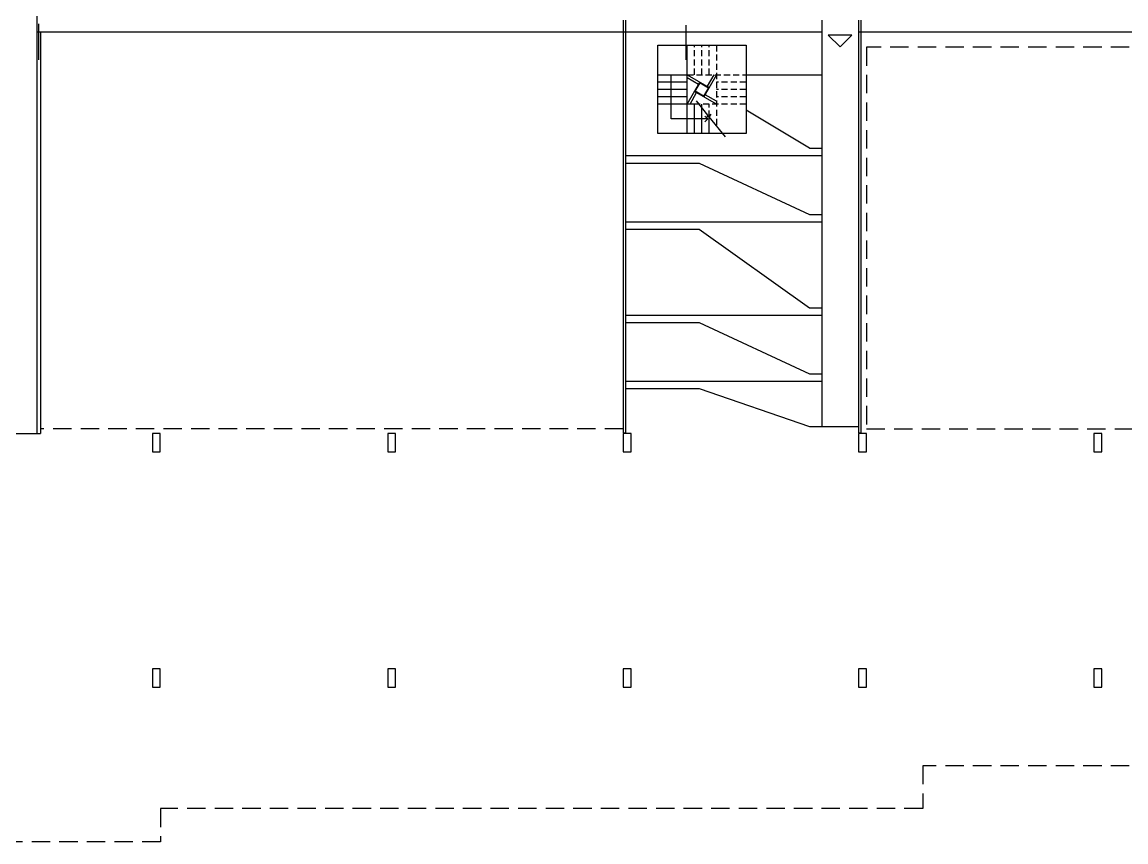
# Model space of a CAD drawing. Header units: millimetres. Extents: x 2121 to 2225, y 1330 to 1388.
# Drawn here: x 2156.72 to 2201.74, y 1329.53 to 1362.96 of the extents above; entities that cross this region are included whole.
import ezdxf

# ---------------------------------------------------------------- set-up
doc = ezdxf.new("R2010")
doc.units = ezdxf.units.MM
doc.linetypes.add('HIDDEN', pattern=[0.375, 0.25, -0.125])
for name, color, linetype in [('1', 1, 'Continuous'), ('ESQUADRIA', 1, 'Continuous'), ('ESTR', 2, 'Continuous'), ('PISO', 1, 'Continuous'), ('PROJ', 1, 'HIDDEN'), ('TEXTOCENTROCUSTO', 2, 'Continuous')]:
    doc.layers.add(name, color=color, linetype=linetype)

msp = doc.modelspace()

# ---------------------------------------------------------------- linework, layer by layer
at = {"layer": '1'}
for p, q in [((2189.602, 1362.428), (2190.081, 1361.949)), ((2190.559, 1362.428), (2189.602, 1362.428)), ((2190.559, 1362.428), (2190.081, 1361.949)), ((2152.757, 1346.186), (2157.472, 1346.186))]:
    msp.add_line(p, q, dxfattribs=at)
msp.add_lwpolyline([(2152.757, 1346.186), (2157.472, 1346.186)], dxfattribs=at)
at = {"layer": 'ESQUADRIA', "linetype": 'Continuous'}
for p, q in [((2184.653, 1359.097), (2184.807, 1359.199)), ((2184.807, 1359.199), (2184.747, 1359.099)), ((2184.694, 1359.165), (2184.653, 1359.097))]:
    msp.add_line(p, q, dxfattribs=at)
at = {"layer": 'ESTR'}
for p, q in [((2162.037, 1346.186), (2162.037, 1345.436)), ((2162.357, 1346.186), (2162.037, 1346.186)), ((2162.357, 1345.436), (2162.357, 1346.186)), ((2171.637, 1346.186), (2171.637, 1345.436)), ((2171.957, 1346.186), (2171.637, 1346.186)), ((2171.957, 1345.436), (2171.957, 1346.186)), ((2181.237, 1346.186), (2181.237, 1345.436)), ((2181.557, 1346.186), (2181.237, 1346.186)), ((2181.557, 1345.436), (2181.557, 1346.186)), ((2190.837, 1346.186), (2190.837, 1345.436)), ((2191.157, 1346.186), (2190.837, 1346.186)), ((2191.157, 1345.436), (2191.157, 1346.186)), ((2200.757, 1346.186), (2200.437, 1346.186)), ((2200.437, 1346.186), (2200.437, 1345.436)), ((2200.757, 1345.436), (2200.757, 1346.186)), ((2162.037, 1345.436), (2162.357, 1345.436)), ((2171.637, 1345.436), (2171.957, 1345.436)), ((2181.237, 1345.436), (2181.557, 1345.436)), ((2190.837, 1345.436), (2191.157, 1345.436)), ((2200.437, 1345.436), (2200.757, 1345.436)), ((2162.357, 1336.586), (2162.037, 1336.586)), ((2162.037, 1336.586), (2162.037, 1335.836)), ((2162.357, 1335.836), (2162.357, 1336.586)), ((2171.957, 1336.586), (2171.637, 1336.586)), ((2171.637, 1336.586), (2171.637, 1335.836)), ((2171.957, 1335.836), (2171.957, 1336.586)), ((2181.557, 1336.586), (2181.237, 1336.586)), ((2181.237, 1336.586), (2181.237, 1335.836)), ((2181.557, 1335.836), (2181.557, 1336.586)), ((2191.157, 1336.586), (2190.837, 1336.586)), ((2190.837, 1336.586), (2190.837, 1335.836)), ((2191.157, 1335.836), (2191.157, 1336.586)), ((2200.437, 1336.586), (2200.437, 1335.836)), ((2200.757, 1336.586), (2200.437, 1336.586)), ((2200.757, 1335.836), (2200.757, 1336.586)), ((2162.037, 1335.836), (2162.357, 1335.836)), ((2171.637, 1335.836), (2171.957, 1335.836)), ((2181.237, 1335.836), (2181.557, 1335.836)), ((2190.837, 1335.836), (2191.157, 1335.836)), ((2200.437, 1335.836), (2200.757, 1335.836))]:
    msp.add_line(p, q, dxfattribs=at)
at = {"layer": 'PISO'}
for p, q in [((2157.322, 1363.436), (2157.322, 1346.186)), ((2157.322, 1362.555), (2189.337, 1362.555)), ((2157.472, 1362.555), (2157.472, 1346.186)), ((2190.837, 1362.555), (2207.797, 1362.555))]:
    msp.add_line(p, q, dxfattribs=at)
at = {"layer": 'PISO', "linetype": 'Continuous'}
for p, q in [((2181.237, 1363.036), (2181.237, 1346.211)), ((2181.337, 1363.036), (2181.337, 1346.211)), ((2189.337, 1363.036), (2189.337, 1346.461)), ((2190.837, 1363.036), (2190.837, 1346.211)), ((2190.937, 1363.036), (2190.937, 1346.211)), ((2182.647, 1358.411), (2182.647, 1362.011)), ((2182.647, 1362.011), (2186.247, 1362.011)), ((2183.847, 1360.812), (2183.847, 1362.011)), ((2186.247, 1362.011), (2186.247, 1358.411)), ((2182.647, 1360.811), (2183.847, 1360.811)), ((2183.199, 1359.008), (2183.199, 1360.808)), ((2183.846, 1360.808), (2184.744, 1360.29)), ((2183.846, 1360.692), (2184.315, 1360.421)), ((2183.847, 1358.411), (2183.847, 1360.811)), ((2184.147, 1360.811), (2184.147, 1360.811)), ((2184.447, 1360.811), (2184.447, 1360.811)), ((2185.043, 1360.809), (2184.525, 1359.911)), ((2184.928, 1360.809), (2184.657, 1360.34)), ((2184.747, 1360.811), (2184.747, 1360.811)), ((2186.247, 1360.811), (2189.337, 1360.811)), ((2183.847, 1360.511), (2182.647, 1360.511)), ((2183.847, 1360.211), (2182.647, 1360.211)), ((2183.847, 1359.611), (2184.365, 1360.508)), ((2185.044, 1359.612), (2184.147, 1360.13)), ((2184.174, 1360.137), (2184.373, 1360.481)), ((2184.518, 1359.939), (2184.174, 1360.137)), ((2184.373, 1360.481), (2184.716, 1360.282)), ((2184.716, 1360.282), (2184.518, 1359.939)), ((2183.847, 1359.911), (2182.647, 1359.911)), ((2183.963, 1359.611), (2184.234, 1360.08)), ((2184.694, 1359.165), (2184.231, 1359.745)), ((2185.044, 1359.727), (2184.575, 1359.998)), ((2184.338, 1359.611), (2182.647, 1359.611)), ((2184.147, 1358.411), (2184.147, 1359.611)), ((2184.447, 1358.411), (2184.447, 1359.474)), ((2188.837, 1357.811), (2186.247, 1359.365)), ((2184.688, 1359.008), (2183.199, 1359.008)), ((2184.688, 1359.008), (2184.569, 1359.127)), ((2184.688, 1359.008), (2184.569, 1358.888)), ((2184.747, 1358.411), (2184.747, 1359.099)), ((2185.404, 1358.276), (2184.747, 1359.099)), ((2186.247, 1358.411), (2182.647, 1358.411)), ((2181.337, 1357.511), (2189.337, 1357.511)), ((2188.837, 1357.811), (2189.337, 1357.811)), ((2181.337, 1357.211), (2184.337, 1357.211)), ((2184.337, 1357.211), (2188.837, 1355.111)), ((2181.337, 1354.811), (2189.337, 1354.811)), ((2188.837, 1355.111), (2189.337, 1355.111)), ((2181.337, 1354.511), (2184.337, 1354.511)), ((2184.337, 1354.511), (2188.837, 1351.311)), ((2188.837, 1351.311), (2189.337, 1351.311)), ((2181.337, 1351.011), (2189.337, 1351.011)), ((2181.337, 1350.711), (2184.337, 1350.711)), ((2184.337, 1350.711), (2188.837, 1348.611)), ((2188.837, 1348.611), (2189.337, 1348.611)), ((2181.337, 1348.311), (2189.337, 1348.311)), ((2181.337, 1348.011), (2184.337, 1348.011)), ((2184.337, 1348.011), (2188.837, 1346.461)), ((2181.237, 1346.211), (2181.337, 1346.211)), ((2188.837, 1346.461), (2190.837, 1346.461)), ((2190.837, 1346.211), (2190.937, 1346.211))]:
    msp.add_line(p, q, dxfattribs=at)
at = {"layer": 'PISO', "linetype": 'HIDDEN'}
for p, q in [((2184.147, 1360.812), (2184.147, 1362.011)), ((2184.447, 1360.812), (2184.447, 1362.011)), ((2184.747, 1360.812), (2184.747, 1362.011)), ((2185.047, 1362.011), (2185.047, 1358.723)), ((2183.849, 1360.811), (2186.247, 1360.811)), ((2186.247, 1360.511), (2185.047, 1360.511)), ((2186.247, 1360.211), (2185.047, 1360.211)), ((2186.247, 1359.911), (2185.047, 1359.911)), ((2186.247, 1359.611), (2184.338, 1359.611)), ((2184.447, 1359.474), (2184.447, 1359.611)), ((2184.747, 1359.099), (2184.747, 1359.611))]:
    msp.add_line(p, q, dxfattribs=at)
at = {"layer": 'PROJ', "linetype": 'HIDDEN', "ltscale": 3}
msp.add_line((2181.237, 1346.379), (2157.472, 1346.379), dxfattribs=at)
msp.add_lwpolyline([(2130.954, 1377.421), (2193.454, 1377.421), (2193.454, 1375.629), (2203.004, 1375.629), (2203.004, 1361.929), (2191.164, 1361.929), (2191.164, 1346.379), (2203.004, 1346.379), (2203.004, 1332.629), (2193.454, 1332.629), (2193.454, 1330.887), (2162.364, 1330.887), (2162.364, 1329.529), (2142.844, 1329.529)], dxfattribs=at)
at = {"layer": 'TEXTOCENTROCUSTO'}
for p, q in [((2157.406, 1361.424), (2157.406, 1362.88)), ((2183.805, 1361.424), (2183.805, 1362.829))]:
    msp.add_line(p, q, dxfattribs=at)

doc.saveas('drawing.dxf')
